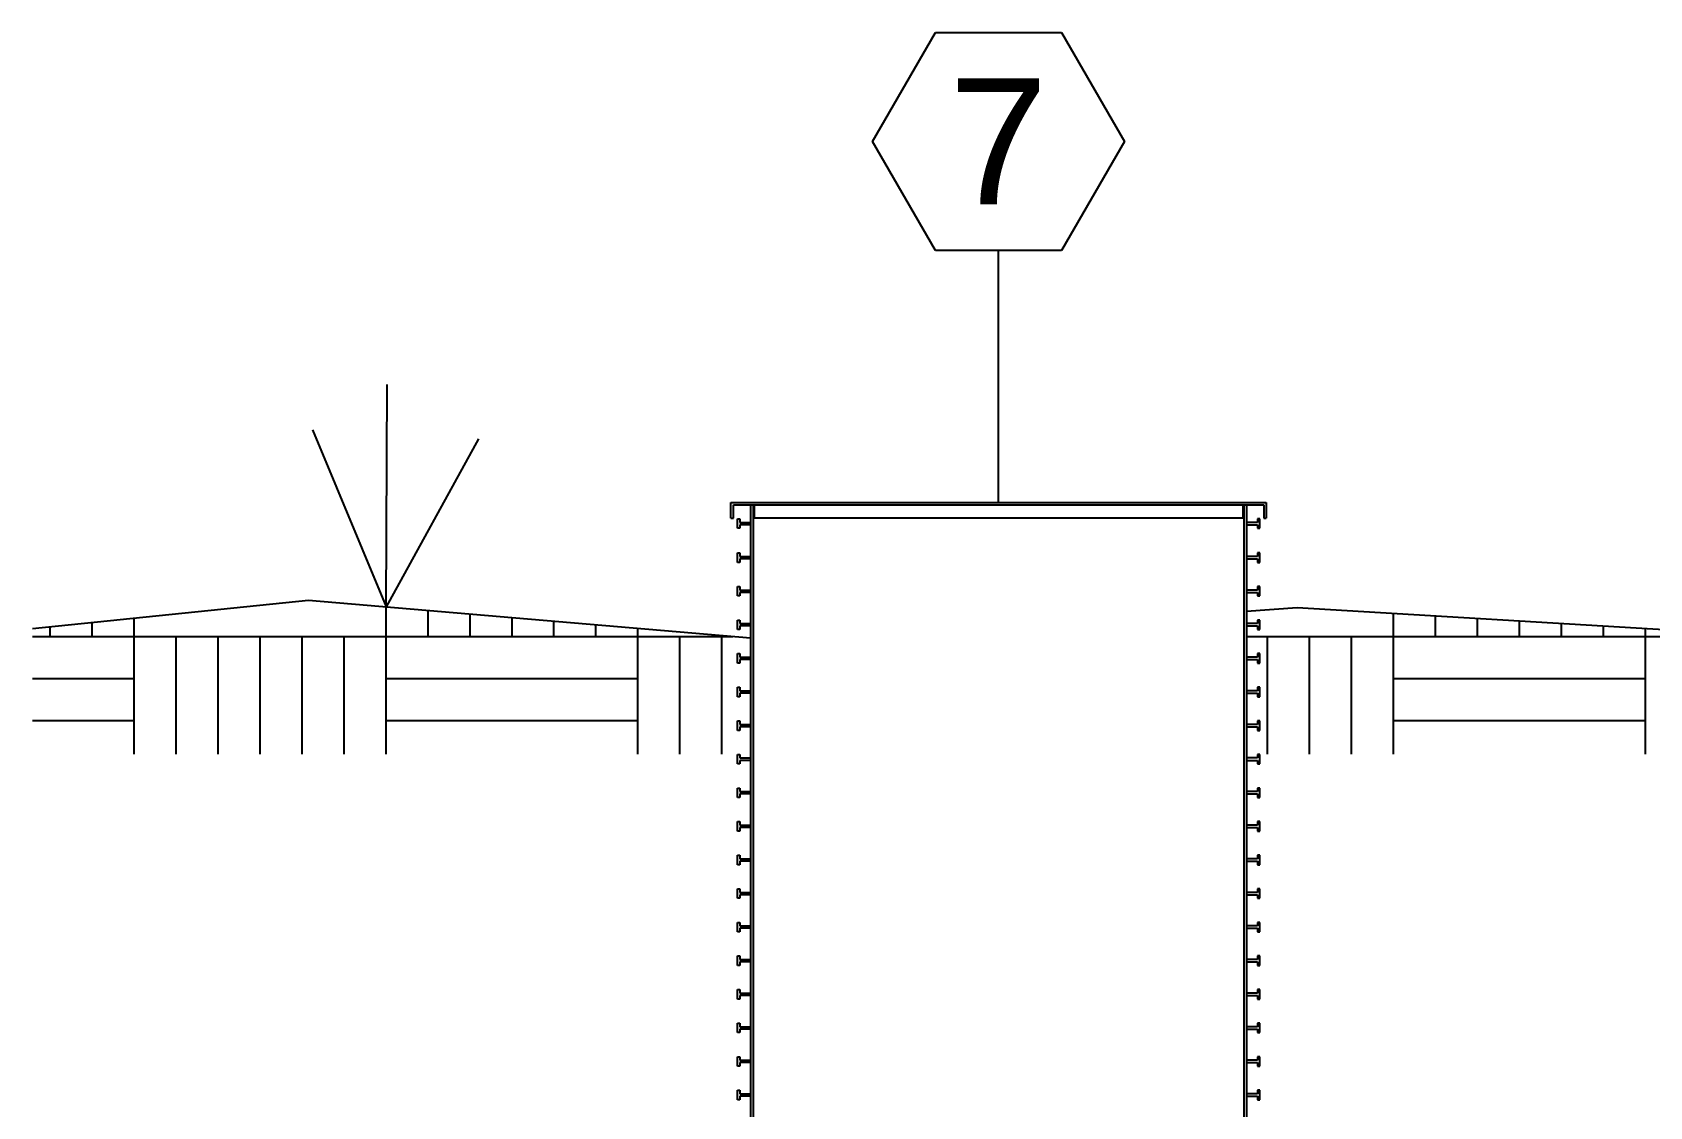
# Model space of a CAD drawing. Extents: x -13 to 326, y -96 to 129.
# Drawn here: x 14 to 91, y 77.3 to 128.5 of the extents above; entities that cross this region are included whole.
import ezdxf
from ezdxf.enums import TextEntityAlignment as Align

# ---------------------------------------------------------------- set-up
doc = ezdxf.new("R2010")
doc.units = 0
doc.header["$MEASUREMENT"] = 0
doc.layers.add('2', color=7, linetype='Continuous')
doc.styles.get("Standard").update_dxf_attribs({"font": 'monotxt.shx'})

msp = doc.modelspace()

# ---------------------------------------------------------------- linework, layer by layer
at = {"layer": '2', "color": 5, "linetype": 'Continuous'}
for p, q in [((53.994, 123.321), (56.994, 128.517)), ((56.994, 128.517), (62.994, 128.517)), ((62.994, 128.517), (65.994, 123.321)), ((56.994, 118.125), (53.994, 123.321)), ((65.994, 123.321), (62.994, 118.125)), ((62.994, 118.125), (56.994, 118.125)), ((59.994, 106.125), (59.994, 118.125)), ((30.813, 101.155), (30.857, 111.739)), ((27.301, 109.586), (30.813, 101.155)), ((35.213, 109.159), (30.813, 101.155)), ((47.244, 106.125), (72.744, 106.125)), ((47.244, 105.375), (47.244, 106.125)), ((47.36, 106.009), (72.628, 106.009)), ((47.36, 105.375), (47.36, 106.009)), ((48.182, 106.009), (48.182, 64.384)), ((48.307, 106.009), (48.307, 64.384)), ((48.36, 105.375), (48.36, 106.009)), ((71.628, 106.009), (71.628, 105.375)), ((71.682, 106.009), (71.682, 64.384)), ((71.807, 106.009), (71.807, 64.384)), ((72.628, 106.009), (72.628, 105.375)), ((72.744, 106.125), (72.744, 105.375)), ((47.244, 105.375), (47.36, 105.375)), ((47.549, 105.345), (47.661, 105.345)), ((47.549, 104.892), (47.549, 105.345)), ((47.661, 104.892), (47.549, 104.892)), ((47.661, 105.345), (47.661, 105.175)), ((47.661, 105.175), (48.182, 105.175)), ((47.661, 105.063), (47.661, 104.892)), ((48.182, 105.063), (47.661, 105.063)), ((71.628, 105.375), (48.36, 105.375)), ((72.328, 105.175), (71.807, 105.175)), ((71.807, 105.063), (72.328, 105.063)), ((72.328, 105.345), (72.328, 105.175)), ((72.44, 105.345), (72.328, 105.345)), ((72.328, 105.063), (72.328, 104.892)), ((72.328, 104.892), (72.44, 104.892)), ((72.44, 104.892), (72.44, 105.345)), ((72.628, 105.375), (72.744, 105.375)), ((47.549, 103.72), (47.661, 103.72)), ((47.549, 103.267), (47.549, 103.72)), ((47.661, 103.267), (47.549, 103.267)), ((47.661, 103.72), (47.661, 103.55)), ((47.661, 103.55), (48.182, 103.55)), ((47.661, 103.438), (47.661, 103.267)), ((48.182, 103.438), (47.661, 103.438)), ((72.328, 103.55), (71.807, 103.55)), ((71.807, 103.438), (72.328, 103.438)), ((72.328, 103.72), (72.328, 103.55)), ((72.44, 103.72), (72.328, 103.72)), ((72.328, 103.438), (72.328, 103.267)), ((72.328, 103.267), (72.44, 103.267)), ((72.44, 103.267), (72.44, 103.72)), ((47.549, 102.12), (47.661, 102.12)), ((47.549, 101.667), (47.549, 102.12)), ((47.661, 102.12), (47.661, 101.95)), ((47.661, 101.95), (48.182, 101.95)), ((47.661, 101.838), (47.661, 101.667)), ((48.182, 101.838), (47.661, 101.838)), ((72.328, 101.95), (71.807, 101.95)), ((71.807, 101.838), (72.328, 101.838)), ((72.328, 102.12), (72.328, 101.95)), ((72.44, 102.12), (72.328, 102.12)), ((72.328, 101.838), (72.328, 101.667)), ((72.44, 101.667), (72.44, 102.12)), ((13.961, 100.125), (27.122, 101.471)), ((27.122, 101.471), (48.182, 99.667)), ((30.813, 99.74), (30.813, 101.155)), ((32.813, 99.74), (32.813, 100.983)), ((47.661, 101.667), (47.549, 101.667)), ((71.807, 100.942), (74.224, 101.125)), ((72.328, 101.667), (72.44, 101.667)), ((74.224, 101.125), (97.082, 99.74)), ((14.813, 99.74), (14.813, 100.212)), ((16.813, 99.74), (16.813, 100.416)), ((18.813, 99.74), (18.813, 100.621)), ((34.813, 99.74), (34.813, 100.812)), ((36.813, 99.74), (36.813, 100.641)), ((38.813, 99.74), (38.813, 100.469)), ((40.813, 99.74), (40.813, 100.298)), ((47.549, 100.52), (47.661, 100.52)), ((47.549, 100.067), (47.549, 100.52)), ((47.661, 100.52), (47.661, 100.35)), ((47.661, 100.35), (48.182, 100.35)), ((47.661, 100.238), (47.661, 100.067)), ((48.182, 100.238), (47.661, 100.238)), ((72.328, 100.35), (71.807, 100.35)), ((71.807, 100.238), (72.328, 100.238)), ((72.328, 100.52), (72.328, 100.35)), ((72.44, 100.52), (72.328, 100.52)), ((72.328, 100.238), (72.328, 100.067)), ((72.44, 100.067), (72.44, 100.52)), ((78.813, 99.74), (78.813, 100.847)), ((80.813, 99.74), (80.813, 100.726)), ((82.813, 99.74), (82.813, 100.604)), ((84.813, 99.74), (84.813, 100.483)), ((86.813, 99.74), (86.813, 100.362)), ((88.813, 99.74), (88.813, 100.241)), ((13.961, 99.74), (18.813, 99.74)), ((18.813, 99.74), (30.813, 99.74)), ((18.813, 94.125), (18.813, 99.74)), ((20.813, 94.125), (20.813, 99.74)), ((22.813, 94.125), (22.813, 99.74)), ((24.813, 94.125), (24.813, 99.74)), ((26.813, 94.125), (26.813, 99.74)), ((28.813, 94.125), (28.813, 99.74)), ((30.813, 99.74), (42.813, 99.74)), ((30.813, 94.125), (30.813, 99.74)), ((42.813, 99.74), (42.813, 100.127)), ((42.813, 94.125), (42.813, 99.74)), ((42.813, 99.74), (47.332, 99.74)), ((44.813, 94.125), (44.813, 99.74)), ((46.813, 94.125), (46.813, 99.74)), ((47.661, 100.067), (47.549, 100.067)), ((71.807, 99.74), (78.813, 99.74)), ((72.328, 100.067), (72.44, 100.067)), ((72.813, 94.125), (72.813, 99.74)), ((74.813, 94.125), (74.813, 99.74)), ((76.813, 94.125), (76.813, 99.74)), ((78.813, 99.74), (90.813, 99.74)), ((78.813, 94.125), (78.813, 99.74)), ((90.813, 99.74), (90.813, 100.12)), ((90.813, 99.74), (102.813, 99.74)), ((90.813, 94.125), (90.813, 99.74)), ((47.549, 98.92), (47.661, 98.92)), ((47.549, 98.467), (47.549, 98.92)), ((47.661, 98.92), (47.661, 98.75)), ((47.661, 98.75), (48.182, 98.75)), ((47.661, 98.638), (47.661, 98.467)), ((48.182, 98.638), (47.661, 98.638)), ((72.328, 98.75), (71.807, 98.75)), ((71.807, 98.638), (72.328, 98.638)), ((72.328, 98.92), (72.328, 98.75)), ((72.44, 98.92), (72.328, 98.92)), ((72.328, 98.638), (72.328, 98.467)), ((72.44, 98.467), (72.44, 98.92)), ((47.661, 98.467), (47.549, 98.467)), ((72.328, 98.467), (72.44, 98.467)), ((13.961, 97.74), (18.813, 97.74)), ((30.813, 97.74), (42.813, 97.74)), ((47.549, 97.32), (47.661, 97.32)), ((47.549, 96.867), (47.549, 97.32)), ((47.661, 97.32), (47.661, 97.15)), ((47.661, 97.15), (48.182, 97.15)), ((72.328, 97.15), (71.807, 97.15)), ((72.328, 97.32), (72.328, 97.15)), ((72.44, 97.32), (72.328, 97.32)), ((72.44, 96.867), (72.44, 97.32)), ((78.813, 97.74), (90.813, 97.74)), ((47.661, 96.867), (47.549, 96.867)), ((47.661, 97.038), (47.661, 96.867)), ((48.182, 97.038), (47.661, 97.038)), ((71.807, 97.038), (72.328, 97.038)), ((72.328, 97.038), (72.328, 96.867)), ((72.328, 96.867), (72.44, 96.867)), ((13.961, 95.74), (18.813, 95.74)), ((30.813, 95.74), (42.813, 95.74)), ((47.549, 95.72), (47.661, 95.72)), ((47.549, 95.267), (47.549, 95.72)), ((47.661, 95.72), (47.661, 95.55)), ((47.661, 95.55), (48.182, 95.55)), ((72.328, 95.55), (71.807, 95.55)), ((72.328, 95.72), (72.328, 95.55)), ((72.44, 95.72), (72.328, 95.72)), ((72.44, 95.267), (72.44, 95.72)), ((78.813, 95.74), (90.813, 95.74)), ((47.661, 95.267), (47.549, 95.267)), ((47.661, 95.438), (47.661, 95.267)), ((48.182, 95.438), (47.661, 95.438)), ((71.807, 95.438), (72.328, 95.438)), ((72.328, 95.438), (72.328, 95.267)), ((72.328, 95.267), (72.44, 95.267)), ((47.549, 94.12), (47.661, 94.12)), ((47.549, 93.667), (47.549, 94.12)), ((47.661, 94.12), (47.661, 93.95)), ((72.328, 94.12), (72.328, 93.95)), ((72.44, 94.12), (72.328, 94.12)), ((72.44, 93.667), (72.44, 94.12)), ((47.661, 93.667), (47.549, 93.667)), ((47.661, 93.95), (48.182, 93.95)), ((47.661, 93.838), (47.661, 93.667)), ((48.182, 93.838), (47.661, 93.838)), ((72.328, 93.95), (71.807, 93.95)), ((71.807, 93.838), (72.328, 93.838)), ((72.328, 93.838), (72.328, 93.667)), ((72.328, 93.667), (72.44, 93.667)), ((47.549, 92.52), (47.661, 92.52)), ((47.549, 92.067), (47.549, 92.52)), ((47.661, 92.52), (47.661, 92.35)), ((72.328, 92.52), (72.328, 92.35)), ((72.44, 92.52), (72.328, 92.52)), ((72.44, 92.067), (72.44, 92.52)), ((47.661, 92.067), (47.549, 92.067)), ((47.661, 92.35), (48.182, 92.35)), ((47.661, 92.238), (47.661, 92.067)), ((48.182, 92.238), (47.661, 92.238)), ((72.328, 92.35), (71.807, 92.35)), ((71.807, 92.238), (72.328, 92.238)), ((72.328, 92.238), (72.328, 92.067)), ((72.328, 92.067), (72.44, 92.067)), ((47.549, 90.92), (47.661, 90.92)), ((47.549, 90.467), (47.549, 90.92)), ((47.661, 90.467), (47.549, 90.467)), ((47.661, 90.92), (47.661, 90.75)), ((47.661, 90.75), (48.182, 90.75)), ((47.661, 90.638), (47.661, 90.467)), ((48.182, 90.638), (47.661, 90.638)), ((72.328, 90.75), (71.807, 90.75)), ((71.807, 90.638), (72.328, 90.638)), ((72.328, 90.92), (72.328, 90.75)), ((72.44, 90.92), (72.328, 90.92)), ((72.328, 90.638), (72.328, 90.467)), ((72.328, 90.467), (72.44, 90.467)), ((72.44, 90.467), (72.44, 90.92)), ((47.549, 89.32), (47.661, 89.32)), ((47.549, 88.867), (47.549, 89.32)), ((47.661, 88.867), (47.549, 88.867)), ((47.661, 89.32), (47.661, 89.15)), ((47.661, 89.15), (48.182, 89.15)), ((47.661, 89.038), (47.661, 88.867)), ((48.182, 89.038), (47.661, 89.038)), ((72.328, 89.15), (71.807, 89.15)), ((71.807, 89.038), (72.328, 89.038)), ((72.328, 89.32), (72.328, 89.15)), ((72.44, 89.32), (72.328, 89.32)), ((72.328, 89.038), (72.328, 88.867)), ((72.328, 88.867), (72.44, 88.867)), ((72.44, 88.867), (72.44, 89.32)), ((47.549, 87.72), (47.661, 87.72)), ((47.549, 87.267), (47.549, 87.72)), ((47.661, 87.267), (47.549, 87.267)), ((47.661, 87.72), (47.661, 87.55)), ((47.661, 87.55), (48.182, 87.55)), ((47.661, 87.438), (47.661, 87.267)), ((48.182, 87.438), (47.661, 87.438)), ((72.328, 87.55), (71.807, 87.55)), ((71.807, 87.438), (72.328, 87.438)), ((72.328, 87.72), (72.328, 87.55)), ((72.44, 87.72), (72.328, 87.72)), ((72.328, 87.438), (72.328, 87.267)), ((72.328, 87.267), (72.44, 87.267)), ((72.44, 87.267), (72.44, 87.72)), ((47.549, 86.12), (47.661, 86.12)), ((47.549, 85.667), (47.549, 86.12)), ((47.661, 85.667), (47.549, 85.667)), ((47.661, 86.12), (47.661, 85.95)), ((47.661, 85.95), (48.182, 85.95)), ((47.661, 85.838), (47.661, 85.667)), ((48.182, 85.838), (47.661, 85.838)), ((72.328, 85.95), (71.807, 85.95)), ((71.807, 85.838), (72.328, 85.838)), ((72.328, 86.12), (72.328, 85.95)), ((72.44, 86.12), (72.328, 86.12)), ((72.328, 85.838), (72.328, 85.667)), ((72.328, 85.667), (72.44, 85.667)), ((72.44, 85.667), (72.44, 86.12)), ((47.549, 84.52), (47.661, 84.52)), ((47.549, 84.067), (47.549, 84.52)), ((47.661, 84.067), (47.549, 84.067)), ((47.661, 84.52), (47.661, 84.35)), ((47.661, 84.35), (48.182, 84.35)), ((47.661, 84.238), (47.661, 84.067)), ((48.182, 84.238), (47.661, 84.238)), ((72.328, 84.35), (71.807, 84.35)), ((71.807, 84.238), (72.328, 84.238)), ((72.328, 84.52), (72.328, 84.35)), ((72.44, 84.52), (72.328, 84.52)), ((72.328, 84.238), (72.328, 84.067)), ((72.328, 84.067), (72.44, 84.067)), ((72.44, 84.067), (72.44, 84.52)), ((47.549, 82.92), (47.661, 82.92)), ((47.549, 82.467), (47.549, 82.92)), ((47.661, 82.467), (47.549, 82.467)), ((47.661, 82.92), (47.661, 82.75)), ((47.661, 82.75), (48.182, 82.75)), ((47.661, 82.638), (47.661, 82.467)), ((48.182, 82.638), (47.661, 82.638)), ((72.328, 82.75), (71.807, 82.75)), ((71.807, 82.638), (72.328, 82.638)), ((72.328, 82.92), (72.328, 82.75)), ((72.44, 82.92), (72.328, 82.92)), ((72.328, 82.638), (72.328, 82.467)), ((72.328, 82.467), (72.44, 82.467)), ((72.44, 82.467), (72.44, 82.92)), ((47.549, 81.32), (47.661, 81.32)), ((47.549, 80.867), (47.549, 81.32)), ((47.661, 81.32), (47.661, 81.15)), ((47.661, 81.15), (48.182, 81.15)), ((47.661, 81.038), (47.661, 80.867)), ((48.182, 81.038), (47.661, 81.038)), ((72.328, 81.15), (71.807, 81.15)), ((71.807, 81.038), (72.328, 81.038)), ((72.328, 81.32), (72.328, 81.15)), ((72.44, 81.32), (72.328, 81.32)), ((72.328, 81.038), (72.328, 80.867)), ((72.44, 80.867), (72.44, 81.32)), ((47.661, 80.867), (47.549, 80.867)), ((72.328, 80.867), (72.44, 80.867)), ((47.549, 79.72), (47.661, 79.72)), ((47.549, 79.267), (47.549, 79.72)), ((47.661, 79.72), (47.661, 79.55)), ((47.661, 79.55), (48.182, 79.55)), ((47.661, 79.438), (47.661, 79.267)), ((48.182, 79.438), (47.661, 79.438)), ((72.328, 79.55), (71.807, 79.55)), ((71.807, 79.438), (72.328, 79.438)), ((72.328, 79.72), (72.328, 79.55)), ((72.44, 79.72), (72.328, 79.72)), ((72.328, 79.438), (72.328, 79.267)), ((72.44, 79.267), (72.44, 79.72)), ((47.661, 79.267), (47.549, 79.267)), ((72.328, 79.267), (72.44, 79.267)), ((47.549, 78.12), (47.661, 78.12)), ((47.549, 77.667), (47.549, 78.12)), ((47.661, 78.12), (47.661, 77.95)), ((47.661, 77.95), (48.182, 77.95)), ((47.661, 77.838), (47.661, 77.667)), ((48.182, 77.838), (47.661, 77.838)), ((72.328, 77.95), (71.807, 77.95)), ((71.807, 77.838), (72.328, 77.838)), ((72.328, 78.12), (72.328, 77.95)), ((72.44, 78.12), (72.328, 78.12)), ((72.328, 77.838), (72.328, 77.667)), ((72.44, 77.667), (72.44, 78.12)), ((47.661, 77.667), (47.549, 77.667)), ((72.328, 77.667), (72.44, 77.667))]:
    msp.add_line(p, q, dxfattribs=at)

# ---------------------------------------------------------------- texts
msp.add_text('7', height=6, dxfattribs=at).set_placement((59.994, 123.321), align=Align.MIDDLE_CENTER)

doc.saveas('drawing.dxf')
